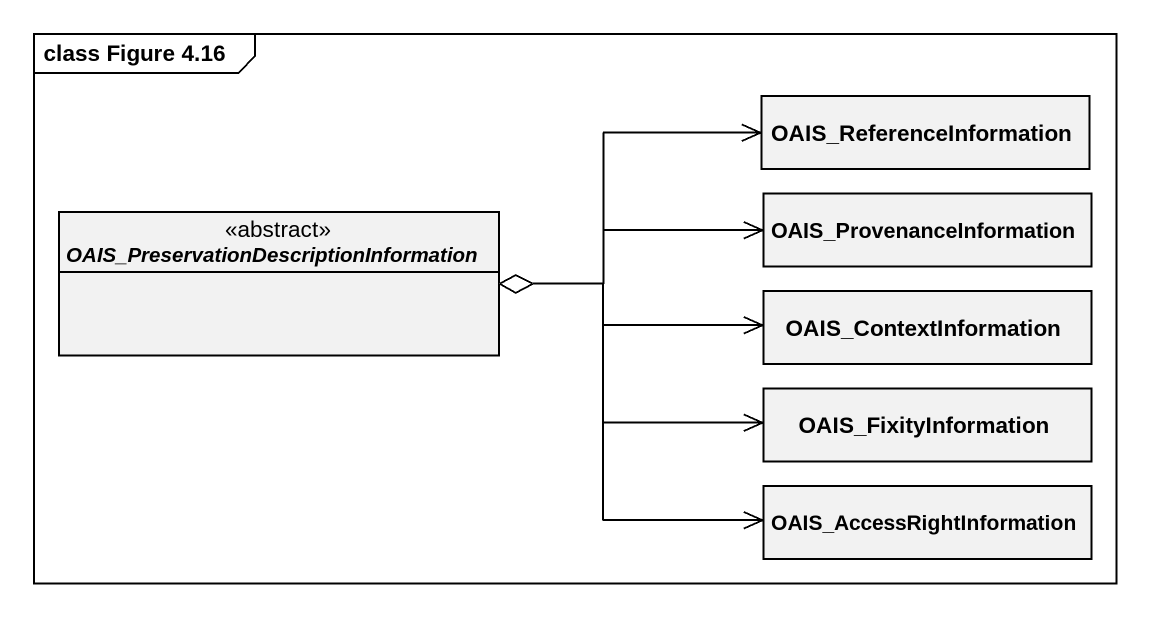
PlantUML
@startuml
mainframe class Figure 4.16
hide circle
hide empty members
class OAIS_ReferenceInformation
abstract class "OAIS_PreservationDescriptionInformation" as OAIS_PreservationDescription <<abstract>>
class OAIS_ProvenanceInformation
class OAIS_ContextInformation
class OAIS_FixityInformation
class OAIS_AccessRightInformation
OAIS_ReferenceInformation <-left-o OAIS_PreservationDescription
OAIS_ProvenanceInformation <-left-o OAIS_PreservationDescription
OAIS_ContextInformation <-left-o OAIS_PreservationDescription
OAIS_FixityInformation <-left-o OAIS_PreservationDescription
OAIS_AccessRightInformation <-left-o OAIS_PreservationDescription
@enduml
